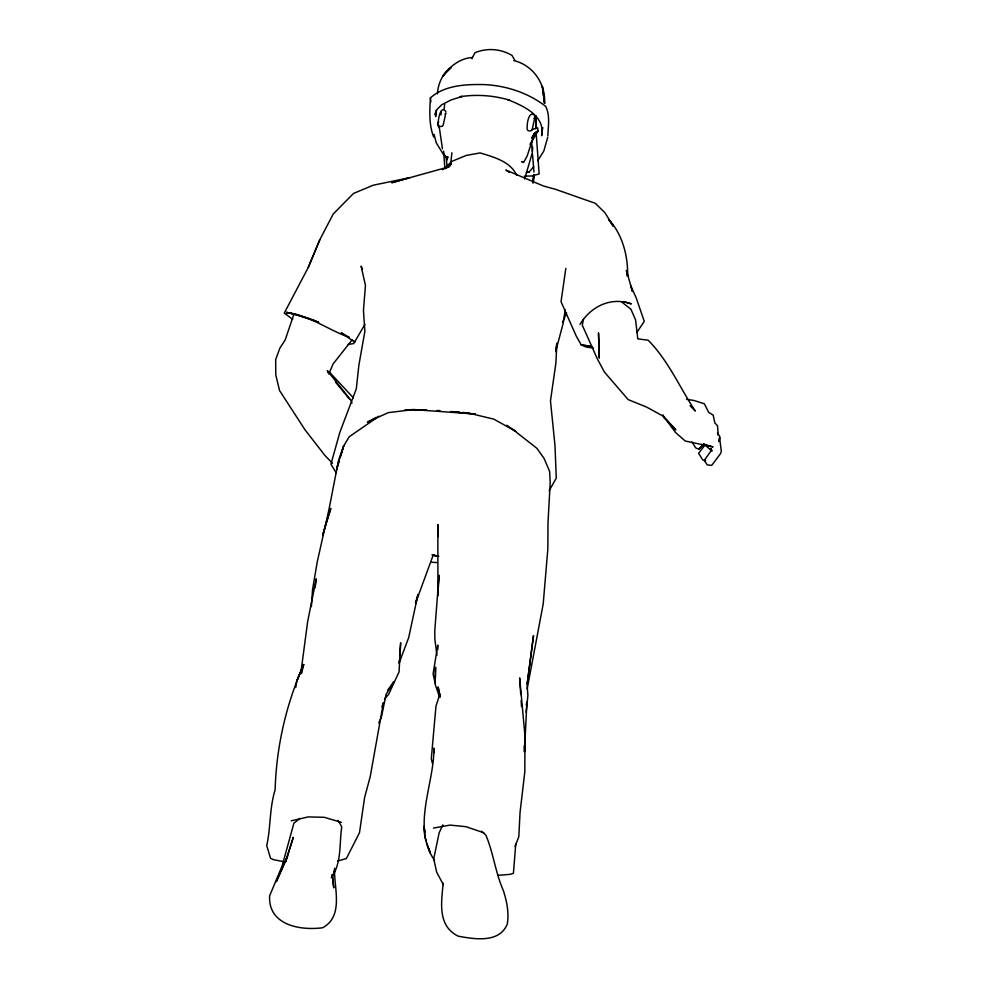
<?xml version="1.0" encoding="UTF-8"?>
<svg xmlns="http://www.w3.org/2000/svg" width="988" height="988" viewBox="0 0 988 988"><rect width="100%" height="100%" fill="white"/><g stroke="black" fill="none" stroke-linecap="round" stroke-linejoin="round"><path stroke-width="1.48" d="M435.449 678.003L435.56 667.233L435.041 684.017L439.314 696.355M536.002 127.847L536.225 115.929M443.18 883.21C441.475 902.143 437.141 925.781 458.222 936.167C474.524 939.205 499.496 943.379 507.301 924.039C509.166 912.603 506.807 901.414 503.349 890.534C495.433 872.725 493.432 853.015 485.861 835.07L481.366 831.167M439.833 696.528L438.092 686.919L440.327 697.059L439.919 694.132L435.98 706.012L431.287 758.784L432.349 763.205M438.166 591.38L437.931 595.764L437.845 524.542L438.19 536.645M438.4 586.996L439.03 575.288L434.769 630.863L434.856 639.224L436.943 655.377M547.834 135.764C548.241 126.044 550.205 115.448 545.697 106.371C528.345 92.897 506.387 85.697 484.515 84.598C466.2 84.141 444.612 85.141 430.435 97.861C429.632 110.965 428.841 124.55 433.67 137.036M435.967 111.681L435.683 116.609L435.609 111.928M532.656 147.089L532.334 152.671L524.653 179.001M311.381 606.558L312.529 589.688L317.21 562.098L329.029 509.141L338.575 460.149L343.663 445.971L349.221 436.758L378.96 416.183M541.856 132.676L541.634 135.714C545.586 115.522 522.924 105.827 507.844 99.64L509.413 100.121C493.407 95.354 476.327 94.132 459.815 96.787L462.248 96.404L450.936 100.01L441.735 104.74L436.955 109.52L435.165 114.818L436.041 110.446M399.3 660.317L399.066 663.232L408.686 637.606L417.961 594.529L415.479 603.001M399.634 655.946L400.671 642.817L399.053 671.877L388.704 694.28L384.678 698.8M515.785 843.715L513.427 873.256L510.388 874.331L498.187 875.319M718.264 435.325L717.51 425.704L714.867 422.963L713.188 415.158L708.717 412.391L704.358 403.796L694.058 400.498L686.512 399.263M334.08 871.132L333.648 875.43L334.29 871.021M526.172 712.225L527.888 695.391L527.11 684.659L533.52 635.543L527.135 683.857M450.627 164.181L451.924 152.745M315.147 587.798L316.246 578.832L307.651 621.551L301.142 670.654L296.746 681.065L295.745 687.586M447.601 157.043L447.243 159.846L446.86 156.45L448.07 157.08L446.477 157.635L444.007 154.116M444.106 108.878L444.686 104.32M532.754 181.718L533.718 174.604L534.224 175.197M533.026 183.212L534.187 174.629M565.84 268.304L561.036 301.698L576.177 335.945L581.253 344.973L586.576 347.134L593.553 348.048M565.21 309.726L563.259 322.965L555.664 351.605M437.412 93.848C438.104 83.684 442.352 73.692 450.985 67.727L442.649 76.274C449.75 66.468 459.926 58.169 472.449 57.514L471.856 58.65L474.993 52.71C486.961 47.696 500.953 48.758 512.043 55.464L514.686 60.107M555.799 348.838L556.886 343.182L555.874 363.152L550.477 400.893L554.997 445.674L556.269 478.106L549.155 490.752M583.451 319.173L582.278 325.176L597.271 358.73L604.409 372.044L628.183 399.621L646.523 407.044L662.565 415.812L675.841 429.904L664.109 417.022L675.631 432.621L685.215 441.031L713.077 446.922L703.975 444.217L712.052 451.01L710.94 448.429M526.234 704.926L526.888 701.912L524.48 752.004L524.085 745.952M301.636 673.421L303.674 664.516L296.746 681.065M541.98 131.157L542.869 127.699M527.172 688.858L543.202 603.989L547.834 549.081L548.007 522.714L550.205 482.477L549.649 471.486L544.055 458.395L536.978 448.391L512.649 429.298M547.735 137.221L543.869 150.88L537.781 160.649M442.451 148.83L439.524 128.798L437.783 124.513L438.61 121.586M339.403 459.815L336.636 469.238L339.267 460.507M340.588 456.147L343.663 445.971L339.798 458.469M294.016 313.937L285.162 340.008L279.839 348.184L275.677 359.607L275.776 374.847L279.555 390.556L305.02 429.842L325.213 455.801L332.474 463.249M381.85 706.988L383.418 702.752L370.241 776.556L364.584 797.6L359.496 832.674L346.356 858.56L337.735 860.98M533.977 172.036L532.507 154.252M515.057 846.494L518.824 836.651L520.046 812.432L524.826 771.752L524.924 735.257L519.651 677.904L520.738 694.539M415.615 603.026L433.127 555.305L438.82 556.38L432.028 554.799L438.363 556.306M301.142 670.654L303.674 664.516C286.162 704.308 276.405 746.36 275.121 789.832C269.353 808.369 270.873 827.03 266.723 845.58L270.502 858.202L273.306 859.634L283.766 861.672M292.744 319.396L284.26 313.085L308.268 267.452L319.791 239.751L333.24 213.988L353.519 193.438L373.254 185.201L409.748 177.692L391.767 182.718L449.787 166.589M308.268 267.452L319.791 239.751M562.518 322.434L566.556 312.961M530.803 142.927L530.148 144.47L538.09 130.737L537.608 127.724L532.063 129.589M378.774 722.907L381.38 717.325L386.061 694.403L393.953 681.584L387.654 690.266M442.883 824.869L439.166 832.785L433.72 858.831L436.684 872.194L443.39 884.717M364.918 324.36L353.753 343.54L348.233 344.491M636.976 332.24L644.275 321.372L636.161 297.796L630.801 285.89L632.419 291.435L626.429 270.354L627.281 276.171M531.717 137.9L534.051 134.664L527.221 155.857L523.64 162.427L521.738 161.637L522.726 161.822M531.828 137.838L536.262 132.108L534.051 134.245M704.679 445.489L698.578 453.307L702.801 460.038L705.617 460.618M352.173 339.798L333.117 363.905L328.794 373.97L327.349 370.673L350.864 400.264L351.975 403.104M528.839 172.344L533.755 166.676M445.106 114.003L445.847 112.891L443.143 125.34C442.118 127.403 437.721 126.699 438.104 124.179C437.968 121.228 440.142 104.148 445.921 111.57M534.1 118.449L534.841 117.337L532.137 129.786C531.099 131.849 526.703 131.145 527.098 128.625C527.123 108.482 538.596 110.001 535.842 128.736M579.993 324.36C590.799 306.453 610.868 296.536 631.32 303.884L624.095 301.735M446.057 167.219L451.59 161.489L466.175 155.462L480.131 152.918C493.555 157.08 510.216 161.254 516.638 175.16M704.036 444.378L698.998 449.219L695.7 447.897L692.02 441.982M532.828 135.529L538.09 130.737L533.594 134.133M446.675 167.762L451.318 164.107L445.415 168.75M299.982 818.484L293.905 823.165L282.148 865.908L269.625 895.857C268.02 925.04 299.994 930.758 322.644 927.757C344.306 915.913 333.734 887.706 334.549 868.254M442.426 169.751L450.997 164.354M376.218 417.356L367.4 422.16L388.284 412.626L413.404 409.6L426.68 410.082M286.767 313.604L288.731 312.739C310.738 316.246 328.621 330.041 349.32 337.414L341.268 332.833L354.828 342.194L353.556 340.848M291.238 820.843L308.231 816.915L324.249 817.298L341.354 822.362M433.436 828.08L450.083 825.091L466.04 826.697L483.836 832.785M533.73 175.419L539.139 173.974L536.175 133.257M526.332 172.418L529.16 172.184M406.241 409.822L413.404 409.6L475.389 414.021M404.895 409.934L426.199 410.329M436.857 410.526L439.907 410.588M524.418 176.123L533.532 175.95M533.434 181.014L533.718 174.604M431.361 562.234L437.301 562.604M451.874 411.539L459.334 412.206M462.322 412.465L468.287 413.009L493.877 419.171L515.674 431.348L506.745 425.248M450.602 411.576L475.055 414.145M311.084 319.001L286.508 312.282L296.499 314.703L318.741 322.298L312.356 319.544M513.871 60.601C533.001 65.072 545.907 83.955 544.561 103.32L542.338 86.351L542.745 89.389M509.438 172.492L505.905 170.072L543.388 185.979L555.478 189.313L595.258 203.293L604.94 212.704L613.276 226.215L608.509 219.213C622.564 234.317 628.035 255.88 627.652 276.121M621.983 302.204L630.9 309.207L635.568 319.84L637.779 338.872L648.165 340.205C668.444 360.731 679.682 387.481 695.28 411.033L690.093 405.722M329.103 371.747L353.334 397.806M335.426 382.01L349.629 399.226M717.424 432.979L719.882 436.733L719.005 441.636L719.585 437.696L721.277 450.824L720.857 453.196L711.743 465.348L707.309 464.916L704.259 460.47L710.792 451.195L710.52 448.49M443.945 155.264L436.276 142.89L434.028 134.356M336.303 473.091L330.943 464.138L339.847 432.349L356.31 388.852L358.866 365.276L364.881 331.276L363.448 310.578L365.449 285.433L361.102 266.105L362.374 268.897M434.535 860.4C411.44 826.511 434.14 784.892 433.954 748.077L434.226 752.584M337.995 820.41L341.762 826.746C339.168 843.937 341.922 862.648 331.363 877.776L332.326 874.899L333.746 887.903L332.252 874.318M437.783 124.513L438.87 126.637M663.022 414.874L664.603 418.64M441.043 113.262L440.759 111.977L440.981 114.991M426.112 840.763L424.803 836.725L423.926 826.351L425.285 832.242M426.989 843.456L430.052 852.879L429.027 848.457M435.053 682.708L433.102 673.977L437.77 645.115L437.869 649.511M542.943 90.908L544.561 103.32M446.033 156.944L447.206 167.071M430.435 97.861L430.867 101.912M531.63 142.149L532.297 151.226M443.624 151.176L444.835 167.762M521.133 700.591L521.528 706.642M598.518 333.055L599.284 357.829L598.518 333.055M326.324 522.553L322.693 535.126L330.807 508.437L326.324 522.553M293.263 837.441L285.594 861.758L293.263 837.441M277.924 878.048L276.344 881.667L287.557 856.213L277.924 878.048M703.617 444.032L698.998 449.219L703.678 443.908M591.936 346.393L581.253 344.973L591.8 346.368"/></g></svg>
